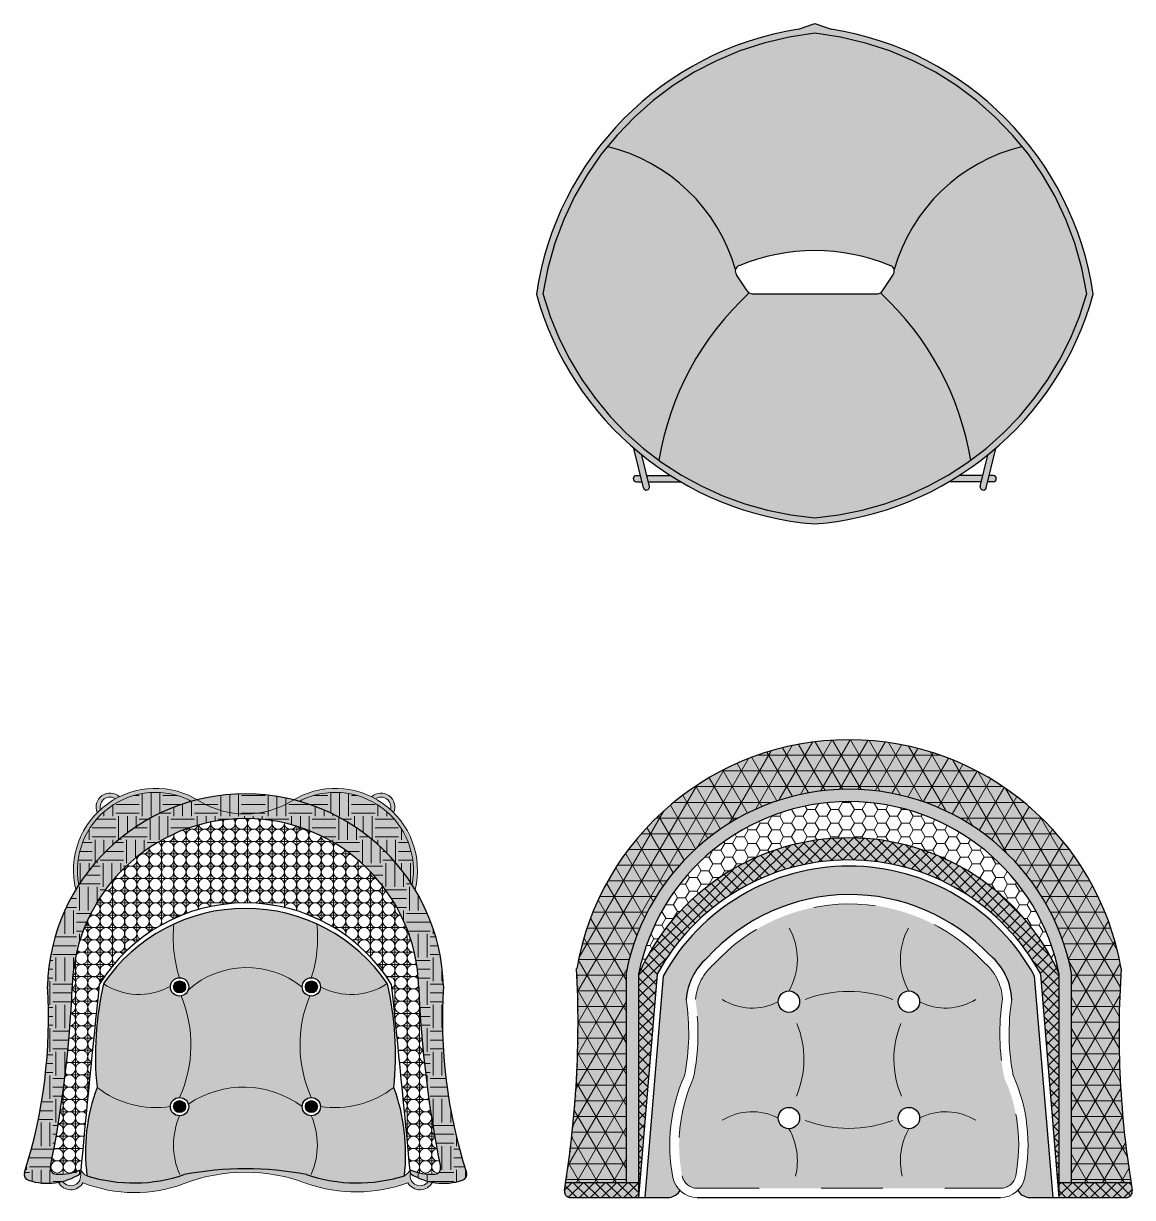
# Model space of a CAD drawing. Header units: metres. Extents: x 288.7 to 299.7, y 162.6 to 172.2.
# Drawn here: x 292.522 to 294.314, y 166.944 to 168.842 of the extents above; entities that cross this region are included whole.
import ezdxf

# ---------------------------------------------------------------- set-up
doc = ezdxf.new("R2010")
doc.units = ezdxf.units.M
for name, pattern in [('HIDDEN', [9.525, 6.35, -3.175]), ('HIDDEN2', [4.7625, 3.175, -1.5875]), ('HIDDENX2', [19.05, 12.7, -6.35])]:
    doc.linetypes.add(name, pattern=pattern)
doc.layers.add('estofado', color=7, linetype='Continuous', lineweight=25)
pattern_1 = [(0, (-85.406646, 1.91296), (0.0381, 0.0381), [0.0381, -0.0381]), (0, (-85.406646, 1.92725), (0.0381, 0.0381), [0.0381, -0.0381]), (0, (-85.406646, 1.941536), (0.0381, 0.0381), [0.0381, -0.0381]), (90, (-85.401884, 1.9463), (-0.0381, 0.0381), [0.0381, -0.0381]), (90, (-85.387596, 1.9463), (-0.0381, 0.0381), [0.0381, -0.0381]), (90, (-85.37331, 1.9463), (-0.0381, 0.0381), [0.0381, -0.0381])]
pattern_2 = [(135, (-89.383324, -5.721287), (-0.0089802561, -0.0089802561), []), (225, (-89.383324, -5.721287), (0.0089802561, -0.0089802561), [])]

# ---------------------------------------------------------------- blocks, each defined once
blk = doc.blocks.new('Polt Delta 2 aberta')
at = {"layer": 'estofado', "ltscale": 0.08}
h = blk.add_hatch(color=256, dxfattribs=at)
h.dxf.hatch_style = 1
h.set_gradient(color1=(241, 96, 70), color2=(248, 177, 165), one_color=1, tint=0.81, name='CURVED')
h.paths.add_polyline_path([(0.0264, 0.4276), (0, 0.4368), (-0.0264, 0.4276, 0.328316), (-0.45, -0.0006, 0.315355), (0, -0.3724, 0.315355), (0.45, -0.0006, 0.328316)])
h.paths.add_polyline_path([(0.4398, 0, -0.313757), (0, -0.3623, -0.313757), (-0.4398, 0, -0.341123), (0, 0.421, -0.341123)], flags=16)
h.paths.add_polyline_path([(-0.1223, 0.0453, 0.471601), (-0.1268, 0.0305), (-0.1095, 0.0045, 0.251208), (-0.1012, 0), (0.1012, 0, 0.251208), (0.1095, 0.0045), (0.1268, 0.0305, 0.450622), (0.123, 0.045, 0.017302), (0.1223, 0.0453, 0.199821)], flags=0)
h = blk.add_hatch(color=256, dxfattribs=at)
h.dxf.hatch_style = 1
h.set_gradient(color1=(238, 55, 23), color2=(243, 120, 98), one_color=1, tint=0.67, name='CURVED')
h.paths.add_polyline_path([(0, 0.421, 0.341123), (-0.4398, 0, 0.313757), (0, -0.3623, 0.313757), (0.4398, 0, 0.341123)])
h.paths.add_polyline_path([(-0.1223, 0.0453, 0.47196), (-0.1268, 0.0305, -0.000294), (-0.1268, 0.0305), (-0.1095, 0.0045, 0.251208), (-0.1012, 0), (0.1012, 0, 0.251208), (0.1095, 0.0045), (0.1268, 0.0305, 0.450622), (0.123, 0.045, 0.017302), (0.1223, 0.0453, 0.199821)], flags=16)
h = blk.add_hatch(color=256, dxfattribs=at)
h.dxf.hatch_style = 1
h.set_gradient(color1=(150, 152, 162), one_color=1, tint=1, name='HEMISPHERICAL')
h.paths.add_polyline_path([(-0.2795, -0.2609, -0.008221), (-0.2923, -0.2501), (-0.2771, -0.314, 0.916018), (-0.2673, -0.3117)])
h = blk.add_hatch(color=256, dxfattribs=at)
h.dxf.hatch_style = 1
h.set_gradient(color1=(150, 152, 162), one_color=1, tint=1, name='HEMISPHERICAL')
h.paths.add_polyline_path([(0.2923, -0.2501, -0.008221), (0.2795, -0.2609), (0.2673, -0.3117, 0.916018), (0.2771, -0.314)])
h = blk.add_hatch(color=256, dxfattribs=at)
h.dxf.hatch_style = 1
h.set_gradient(color1=(150, 152, 162), one_color=1, tint=1, name='HEMISPHERICAL')
h.paths.add_polyline_path([(-0.2334, -0.294), (-0.2716, -0.294), (-0.2692, -0.304), (-0.2171, -0.304, -0.00941)])
h.paths.add_polyline_path([(-0.2818, -0.294), (-0.2888, -0.294, 0.916018), (-0.2888, -0.304), (-0.2795, -0.304)])
h = blk.add_hatch(color=256, dxfattribs=at)
h.dxf.hatch_style = 1
h.set_gradient(color1=(150, 152, 162), one_color=1, tint=1, name='HEMISPHERICAL')
h.paths.add_polyline_path([(0.2716, -0.294), (0.2334, -0.294, -0.00941), (0.2171, -0.304), (0.2692, -0.304)])
h.paths.add_polyline_path([(0.2888, -0.294), (0.2818, -0.294), (0.2795, -0.304), (0.2888, -0.304, 0.916018)])
for p, q in [((-0.0264, 0.4276), (0, 0.4368)), ((0, 0.4368), (0.0264, 0.4276)), ((-0.1095, 0.0045), (-0.1268, 0.0305)), ((0.1095, 0.0045), (0.1268, 0.0305)), ((-0.1012, 0), (0.1012, 0)), ((-0.2771, -0.314), (-0.2923, -0.2501)), ((-0.2673, -0.3117), (-0.2795, -0.2609)), ((0.2673, -0.3117), (0.2795, -0.2609)), ((0.2771, -0.314), (0.2923, -0.2501)), ((-0.2888, -0.294), (-0.2818, -0.294)), ((-0.2716, -0.294), (-0.2334, -0.294)), ((0.2716, -0.294), (0.2334, -0.294)), ((0.2888, -0.294), (0.2818, -0.294)), ((-0.2888, -0.304), (-0.2795, -0.304)), ((-0.2692, -0.304), (-0.2171, -0.304)), ((0.2692, -0.304), (0.2171, -0.304)), ((0.2888, -0.304), (0.2795, -0.304))]:
    blk.add_line(p, q, dxfattribs=at)
for centre, radius, start, end in [((0.0528, -0.0743), 0.5081, 98.9614, 171.6648), ((-0.0528, -0.0743), 0.5081, 8.3352, 81.0386), ((0, -0.2486), 0.3183, 67.3998, 112.6002), ((-0.1185, 0.0361), 0.01, 112.6002, 213.5946), ((0.1185, 0.0361), 0.01, 326.4054, 67.3998), ((-0.1012, 0.01), 0.01, 213.5946, 270), ((0.1012, 0.01), 0.01, 270, 326.4054), ((0.0404, 0.1348), 0.5087, 195.4347, 265.4465), ((-0.0404, 0.1348), 0.5087, 274.5535, 344.5653), ((-0.2883, -0.299), 0.00502, 95.0195, 264.9805), ((0.2883, -0.299), 0.00502, 275.0195, 84.9805), ((-0.2723, -0.3124), 0.00502, 198.4126, 8.3735), ((0.2723, -0.3124), 0.00502, 171.6265, 341.5874)]:
    blk.add_arc(centre, radius, start, end, dxfattribs=at)
at = {"layer": 'estofado', "linetype": 'HIDDENX2', "ltscale": 0.08}
for centre, radius, start, end in [((0.0528, -0.0743), 0.4981, 96.0799, 171.4226), ((-0.0528, -0.0743), 0.4981, 8.5774, 83.9201), ((-0.403, -0.04), 0.286, 16.0366, 76.3396), ((0.403, -0.04), 0.286, 103.6604, 163.9634), ((0.2129, -0.3457), 0.4712, 132.5834, 170.6602), ((-0.2129, -0.3457), 0.4712, 9.3398, 47.4166), ((0.0404, 0.1348), 0.4987, 195.6766, 265.355), ((-0.0404, 0.1348), 0.4987, 274.645, 344.3234)]:
    blk.add_arc(centre, radius, start, end, dxfattribs=at)
blk = doc.blocks.new('Polt estrela Sergio Berti')
at = {"layer": 'estofado', "lineweight": 5, "ltscale": 0.09}
h = blk.add_hatch(color=34, dxfattribs=at)
h.dxf.hatch_style = 1
h.set_gradient(color1=(173, 108, 82), color2=(0, 0, 0), one_color=1, name='SPHERICAL')
h.paths.add_polyline_path([(-0.2626, 0.0171, 0.592904), (-0.3022, 0.0164, -0.017398), (-0.2954, 0.0149, -0.832064), (-0.2666, 0.0023, 0.000058), (-0.266, -0.0041, -0.170239), (-0.2569, 0.0058, -0.159404), (-0.0989, 0.0039, 0.094766), (0.0989, 0.0039, -0.160205), (0.2562, 0.0058, -0.201115), (0.266, -0.0041, 0.000058), (0.2666, 0.0023, -0.832064), (0.2954, 0.0149, -0.017398), (0.3022, 0.0164, 0.592904), (0.2626, 0.0171, 0.185385), (0.0989, 0.0185, -0.186711), (-0.0989, 0.0185, 0.173717)])
h = blk.add_hatch(color=34, dxfattribs=at)
h.dxf.hatch_style = 1
h.set_gradient(color1=(173, 108, 82), color2=(0, 0, 0), one_color=1, name='CURVED')
h.paths.add_polyline_path([(0.32, -0.3004, -0.093151), (0.3571, 0.0006, 0.412656), (0.3506, 0.0132, 0.224726), (0.2666, 0.0023, -0.000058), (0.266, -0.0041, -0.121491), (0.3061, 0.0033, -0.455728), (0.3153, -0.0087, 0.039771), (0.28, -0.2993, -0.972537), (-0.28, -0.2993, 0.039771), (-0.3153, -0.0087, -0.455732), (-0.3061, 0.0033, -0.121491), (-0.266, -0.0041, -0.000058), (-0.2666, 0.0023, 0.224726), (-0.3506, 0.0132, 0.412656), (-0.3571, 0.0006, -0.093151), (-0.32, -0.3004, 0.972537)])
h = blk.add_hatch(dxfattribs=at)
h.set_pattern_fill('EARTH,_O', color=34, scale=0.006)
h.set_pattern_definition([(0, (-86.753026, 1.91296), (0.0381, 0.0381), [0.0381, -0.0381]), (0, (-86.753026, 1.92725), (0.0381, 0.0381), [0.0381, -0.0381]), (0, (-86.753026, 1.941536), (0.0381, 0.0381), [0.0381, -0.0381]), (90, (-86.748264, 1.9463), (-0.0381, 0.0381), [0.0381, -0.0381]), (90, (-86.733976, 1.9463), (-0.0381, 0.0381), [0.0381, -0.0381]), (90, (-86.71969, 1.9463), (-0.0381, 0.0381), [0.0381, -0.0381])])
h.paths.add_polyline_path([(0.32, -0.3004, -0.093151), (0.3571, 0.0006, 0.412656), (0.3506, 0.0132, 0.224726), (0.2666, 0.0023, -0.000058), (0.266, -0.0041, -0.121491), (0.3061, 0.0033, -0.455728), (0.3153, -0.0087, 0.039771), (0.28, -0.2993, -0.972537), (-0.28, -0.2993, 0.039771), (-0.3153, -0.0087, -0.455732), (-0.3061, 0.0033, -0.121491), (-0.266, -0.0041, -0.000058), (-0.2666, 0.0023, 0.224726), (-0.3506, 0.0132, 0.412656), (-0.3571, 0.0006, -0.093151), (-0.32, -0.3004, 0.972537)])
h = blk.add_hatch(color=34, dxfattribs=at)
h.dxf.hatch_style = 1
h.set_gradient(color1=(209, 199, 199), color2=(172, 154, 154), one_color=1, tint=0.64, name='INVCURVED')
h.paths.add_polyline_path([(0.2562, 0.0058, 0.160205), (0.0989, 0.0039, -0.094766), (-0.0989, 0.0039, 0.159404), (-0.2569, 0.0058, 0.11653), (-0.2399, -0.137, -0.202873), (-0.1212, -0.1059, -1), (-0.0917, -0.1059, 0.319318), (0.0923, -0.1101, -0.071998), (0.0917, -0.1059, -1), (0.1212, -0.1059, -0.202873), (0.2399, -0.137, 0.121646)])
h.paths.add_polyline_path([(-0.1065, -0.1207, -0.414214), (-0.1212, -0.1059, 0.202873), (-0.2399, -0.137, 0.081769), (-0.2293, -0.3047, -0.27499), (-0.1212, -0.2995, -0.464027), (-0.104, -0.285, 0.206303)])
h.paths.add_polyline_path([(0.1065, -0.1207, -0.332305), (0.0923, -0.1101, -0.319318), (-0.0917, -0.1059, -0.414214), (-0.1065, -0.1207, -0.206303), (-0.104, -0.285, -0.360279), (-0.0917, -0.2992, 0.365755), (0.0924, -0.2949, -0.278586), (0.104, -0.285, -0.206303)])
h.paths.add_polyline_path([(0.2399, -0.137, 0.202873), (0.1212, -0.1059, -0.414214), (0.1065, -0.1207, 0.206303), (0.104, -0.285, -0.464027), (0.1212, -0.2995, -0.412285), (0.1066, -0.3143, -0.10466), (0.1156, -0.4011, 0.137127), (0.2293, -0.3047, 0.081769)])
h.paths.add_polyline_path([(-0.1066, -0.3143, -0.412285), (-0.1212, -0.2995, 0.27499), (-0.2293, -0.3047, 0.137127), (-0.1156, -0.4011, -0.10466)])
h.paths.add_polyline_path([(0.1066, -0.3143, -0.416145), (0.0917, -0.2995, -0.07941), (0.0924, -0.2949, -0.365755), (-0.0917, -0.2992, -0.422186), (-0.1066, -0.3143, 0.10466), (-0.1156, -0.4011, 0.218668), (0.1156, -0.4011, 0.10466)])
h = blk.add_hatch(color=34, dxfattribs=at)
h.dxf.hatch_style = 1
h.set_gradient(color1=(188, 134, 113), one_color=1, tint=1, name='SPHERICAL')
h.paths.add_polyline_path([(-0.1162, -0.1059, 1), (-0.0967, -0.1059, 1)])
h = blk.add_hatch(color=34, dxfattribs=at)
h.dxf.hatch_style = 1
h.set_gradient(color1=(188, 134, 113), one_color=1, tint=1, name='SPHERICAL')
h.paths.add_polyline_path([(0.1162, -0.1059, 1), (0.0967, -0.1059, 1)])
h = blk.add_hatch(color=34, dxfattribs=at)
h.dxf.hatch_style = 1
h.set_gradient(color1=(188, 134, 113), one_color=1, tint=1, name='SPHERICAL')
h.paths.add_polyline_path([(-0.0967, -0.2995, 1), (-0.1162, -0.2995, 1)])
h = blk.add_hatch(color=34, dxfattribs=at)
h.dxf.hatch_style = 1
h.set_gradient(color1=(188, 134, 113), one_color=1, tint=1, name='SPHERICAL')
h.paths.add_polyline_path([(0.1162, -0.2995, 1), (0.0967, -0.2995, 1)])
h = blk.add_hatch(color=34, dxfattribs=at)
h.dxf.hatch_style = 1
h.set_gradient(color1=(173, 108, 82), color2=(0, 0, 0), one_color=1, name='SPHERICAL')
h.paths.add_polyline_path([(-0.2693, -0.4645, -0.00736), (-0.2743, -0.4565, 0.663444), (-0.0779, -0.602, -0.00736), (-0.087, -0.5996, -0.626357)])
h = blk.add_hatch(color=34, dxfattribs=at)
h.dxf.hatch_style = 1
h.set_gradient(color1=(120, 66, 48), color2=(0, 0, 0), one_color=1, name='INVCURVED')
h.paths.add_polyline_path([(-0.2693, -0.4645, 0.626357), (-0.087, -0.5996, -0.183135)])
h = blk.add_hatch(dxfattribs=at)
h.set_pattern_fill('EARTH,_O', color=34, scale=0.006)
h.set_pattern_definition(pattern_1)
h.paths.add_polyline_path([(-0.2693, -0.4645, 0.626357), (-0.087, -0.5996, -0.183135)])
h = blk.add_hatch(color=34, dxfattribs=at)
h.dxf.hatch_style = 1
h.set_gradient(color1=(173, 108, 82), color2=(0, 0, 0), one_color=1, name='SPHERICAL')
h.paths.add_polyline_path([(0.2743, -0.4565, -0.00736), (0.2693, -0.4645, -0.626357), (0.087, -0.5996, -0.00736), (0.0779, -0.602, 0.663444)])
h = blk.add_hatch(color=34, dxfattribs=at)
h.dxf.hatch_style = 1
h.set_gradient(color1=(120, 66, 48), color2=(0, 0, 0), one_color=1, name='INVCURVED')
h.paths.add_polyline_path([(0.2693, -0.4645, -0.183135), (0.087, -0.5996, 0.626357)])
h = blk.add_hatch(dxfattribs=at)
h.set_pattern_fill('EARTH,_O', color=34, scale=0.006)
h.set_pattern_definition(pattern_1)
h.paths.add_polyline_path([(0.2693, -0.4645, -0.183135), (0.087, -0.5996, 0.626357)])
h = blk.add_hatch(color=34, dxfattribs=at)
h.dxf.hatch_style = 1
h.set_gradient(color1=(173, 108, 82), color2=(0, 0, 0), one_color=1, name='SPHERICAL')
h.paths.add_polyline_path([(-0.2343, -0.5863, -0.013529), (-0.2395, -0.5813, 0.809433), (-0.2036, -0.607, -0.013529), (-0.21, -0.6037, -0.689053)])
h = blk.add_hatch(color=34, dxfattribs=at)
h.dxf.hatch_style = 1
h.set_gradient(color1=(173, 108, 82), color2=(0, 0, 0), one_color=1, name='SPHERICAL')
h.paths.add_polyline_path([(0.2395, -0.5813, -0.013529), (0.2343, -0.5863, -0.689053), (0.21, -0.6037, -0.013529), (0.2036, -0.607, 0.809433)])
at = {"layer": 'estofado', "color": 34, "lineweight": 5, "ltscale": 0.09}
for p, q in [((-0.3011, 0.0034), (-0.3011, -0.087)), ((-0.2813, 0.0011), (-0.2813, -0.273)), ((0.2944, 0.0032), (0.2944, -0.1329)), ((-0.3133, -0.0183), (-0.2646, -0.0183)), ((0.2646, -0.0183), (0.3133, -0.0183)), ((0.2746, -0.0008), (0.2746, -0.3469)), ((0.3143, -0.002), (0.3143, -0.0135)), ((-0.3095, -0.0382), (-0.2627, -0.0382)), ((-0.2614, -0.0519), (-0.2614, -0.3921)), ((0.2627, -0.0382), (0.3095, -0.0382)), ((-0.306, -0.058), (-0.2609, -0.058)), ((0.2609, -0.058), (0.306, -0.058)), ((-0.3026, -0.0779), (-0.2589, -0.0779)), ((0.2589, -0.0779), (0.3026, -0.0779)), ((-0.2995, -0.0977), (-0.257, -0.0977)), ((0.257, -0.0977), (0.2995, -0.0977)), ((-0.2966, -0.1176), (-0.2551, -0.1176)), ((0.2547, -0.1211), (0.2547, -0.408)), ((0.2551, -0.1176), (0.2966, -0.1176)), ((-0.2939, -0.1374), (-0.2531, -0.1374)), ((0.2531, -0.1374), (0.2939, -0.1374)), ((-0.2914, -0.1573), (-0.2512, -0.1573)), ((0.2512, -0.1573), (0.2914, -0.1573)), ((-0.2891, -0.1771), (-0.2492, -0.1771)), ((0.2492, -0.1771), (0.2891, -0.1771)), ((-0.2871, -0.197), (-0.2472, -0.197)), ((0.2472, -0.197), (0.2871, -0.197)), ((-0.2853, -0.2168), (-0.2452, -0.2168)), ((0.2452, -0.2168), (0.2853, -0.2168)), ((-0.2837, -0.2367), (-0.2432, -0.2367)), ((0.2432, -0.2367), (0.2837, -0.2367)), ((-0.2823, -0.2565), (-0.2411, -0.2565)), ((-0.2416, -0.2521), (-0.2416, -0.4333)), ((0.2411, -0.2565), (0.2823, -0.2565)), ((-0.2811, -0.2764), (-0.2391, -0.2764)), ((0.2391, -0.2764), (0.2811, -0.2764)), ((-0.2801, -0.2962), (-0.237, -0.2962)), ((0.237, -0.2962), (0.2801, -0.2962)), ((-0.279, -0.3161), (-0.2279, -0.3161)), ((0.2279, -0.3161), (0.279, -0.3161)), ((0.2349, -0.3056), (0.2349, -0.4441)), ((-0.2766, -0.3359), (-0.2128, -0.3359)), ((-0.2217, -0.3246), (-0.2217, -0.4627)), ((0.2128, -0.3359), (0.2766, -0.3359)), ((0.215, -0.3332), (0.215, -0.471)), ((-0.2727, -0.3558), (-0.1944, -0.3558)), ((-0.2019, -0.3481), (-0.2019, -0.4857)), ((0.1944, -0.3558), (0.2727, -0.3558)), ((0.1952, -0.355), (0.1952, -0.4924)), ((-0.2672, -0.3756), (-0.1718, -0.3756)), ((-0.182, -0.3672), (-0.182, -0.5044)), ((0.1718, -0.3756), (0.2672, -0.3756)), ((0.1753, -0.3728), (0.1753, -0.51)), ((-0.2601, -0.3955), (-0.1431, -0.3955)), ((-0.1622, -0.3829), (-0.1622, -0.5199)), ((-0.1423, -0.3959), (-0.1423, -0.5328)), ((-0.1423, -0.3959), (-0.1423, -0.5328)), ((0.1431, -0.3955), (0.2601, -0.3955)), ((0.1555, -0.3876), (0.1555, -0.5245)), ((-0.2513, -0.4153), (-0.1031, -0.4153)), ((-0.1225, -0.4067), (-0.1225, -0.5434)), ((-0.1225, -0.4067), (-0.1225, -0.5434)), ((-0.1026, -0.4155), (-0.1026, -0.5522)), ((0.1031, -0.4153), (0.2513, -0.4153)), ((0.1158, -0.4099), (0.1158, -0.5466)), ((0.1158, -0.4099), (0.1158, -0.5466)), ((0.1356, -0.3998), (0.1356, -0.5366)), ((0.1356, -0.3998), (0.1356, -0.5366)), ((-0.2405, -0.4352), (-0.0232, -0.4352)), ((-0.0828, -0.4225), (-0.0828, -0.5591)), ((-0.0629, -0.4279), (-0.0629, -0.5645)), ((-0.0431, -0.4318), (-0.0431, -0.5683)), ((-0.0232, -0.4342), (-0.0232, -0.5707)), ((-0.0033, -0.4352), (-0.0033, -0.5716)), ((0.0165, -0.4347), (0.0165, -0.5711)), ((0.0165, -0.4352), (0.2405, -0.4352)), ((0.0364, -0.4328), (0.0364, -0.5693)), ((0.0562, -0.4294), (0.0562, -0.5659)), ((0.0761, -0.4245), (0.0761, -0.5611)), ((0.0959, -0.4181), (0.0959, -0.5547)), ((-0.2275, -0.455), (0.2275, -0.455)), ((-0.2118, -0.4749), (0.2118, -0.4749)), ((-0.1928, -0.4947), (0.1928, -0.4947)), ((-0.1695, -0.5146), (0.1695, -0.5146)), ((-0.1395, -0.5344), (0.1395, -0.5344)), ((-0.0971, -0.5543), (0.0971, -0.5543))]:
    blk.add_line(p, q, dxfattribs=at)
at = {"layer": 'estofado', "color": 3, "lineweight": 5, "ltscale": 0.09}
for p, q in [((0.2547, -0.3959), (0.2547, -0.408)), ((-0.2416, -0.4067), (-0.2416, -0.4333)), ((0.2349, -0.4067), (0.2349, -0.4441))]:
    blk.add_line(p, q, dxfattribs=at)
at = {"layer": 'estofado', "color": 34, "lineweight": 5, "ltscale": 0.09}
for centre in [(-0.2912, -0.0084), (0.2845, -0.0084), (0.3044, -0.0084), (-0.2912, -0.0283), (0.2845, -0.0282), (-0.2912, -0.0481), (-0.2714, -0.0481), (0.2845, -0.0481), (-0.2912, -0.0679), (-0.2714, -0.0679), (0.2845, -0.0679), (-0.2912, -0.0878), (-0.2714, -0.0878), (0.2845, -0.0878), (-0.2714, -0.1076), (0.2845, -0.1076), (-0.2714, -0.1275), (0.2647, -0.1275), (0.2845, -0.1275), (-0.2714, -0.1474), (0.2647, -0.1473), (-0.2714, -0.1672), (0.2647, -0.1672), (-0.2714, -0.187), (0.2647, -0.187), (-0.2714, -0.2069), (0.2647, -0.2069), (-0.2714, -0.2267), (0.2647, -0.2267), (-0.2714, -0.2466), (-0.2515, -0.2466), (0.2647, -0.2466), (-0.2714, -0.2665), (-0.2515, -0.2665), (0.2647, -0.2664), (-0.2515, -0.2863), (0.2647, -0.2863), (-0.2515, -0.3061), (0.2647, -0.3061), (-0.2515, -0.326), (0.2448, -0.326), (0.2647, -0.326), (-0.2515, -0.3458), (-0.2317, -0.3458), (0.225, -0.3458), (0.2448, -0.3458), (0.2647, -0.3458), (-0.2515, -0.3657), (-0.2317, -0.3657), (-0.2118, -0.3657), (0.2051, -0.3657), (0.225, -0.3657), (0.2448, -0.3657), (-0.2515, -0.3856), (-0.2317, -0.3856), (-0.2118, -0.3856), (-0.1919, -0.3856), (0.1853, -0.3856), (0.2051, -0.3855), (0.225, -0.3855), (0.2448, -0.3855), (-0.2317, -0.4054), (-0.2118, -0.4054), (-0.1919, -0.4054), (-0.1721, -0.4054), (-0.1522, -0.4054), (0.1456, -0.4054), (0.1654, -0.4054), (0.1853, -0.4054), (0.2051, -0.4054), (0.225, -0.4054), (0.2448, -0.4054), (-0.2317, -0.4252), (-0.2118, -0.4252), (-0.1919, -0.4252), (-0.1721, -0.4252), (-0.1522, -0.4253), (-0.1324, -0.4253), (-0.1125, -0.4253), (0.1058, -0.4252), (0.1257, -0.4252), (0.1456, -0.4252), (0.1654, -0.4252), (0.1853, -0.4252), (0.2051, -0.4252), (0.225, -0.4252), (-0.2118, -0.4451), (-0.1919, -0.4451), (-0.1721, -0.4451), (-0.1522, -0.4451), (-0.1324, -0.4451), (-0.1125, -0.4451), (-0.0927, -0.4451), (-0.0728, -0.4451), (-0.053, -0.4451), (-0.0331, -0.4451), (-0.0133, -0.4451), (0.0066, -0.4451), (0.0264, -0.4451), (0.0463, -0.4451), (0.0661, -0.4451), (0.086, -0.4451), (0.1058, -0.4451), (0.1257, -0.4451), (0.1456, -0.4451), (0.1654, -0.4451), (0.1853, -0.4451), (0.2051, -0.4451), (-0.1919, -0.4649), (-0.1721, -0.4649), (-0.1522, -0.4649), (-0.1324, -0.4649), (-0.1125, -0.4649), (-0.0927, -0.4649), (-0.0728, -0.4649), (-0.053, -0.4649), (-0.0331, -0.4649), (-0.0133, -0.4649), (0.0066, -0.4649), (0.0264, -0.4649), (0.0463, -0.4649), (0.0661, -0.4649), (0.086, -0.4649), (0.1058, -0.4649), (0.1257, -0.4649), (0.1456, -0.4649), (0.1654, -0.4649), (0.1853, -0.4649), (0.2051, -0.4649), (-0.1721, -0.4848), (-0.1522, -0.4848), (-0.1324, -0.4848), (-0.1125, -0.4848), (-0.0927, -0.4848), (-0.0728, -0.4848), (-0.053, -0.4848), (-0.0331, -0.4848), (-0.0133, -0.4848), (0.0066, -0.4848), (0.0264, -0.4848), (0.0463, -0.4848), (0.0661, -0.4848), (0.086, -0.4848), (0.1058, -0.4848), (0.1257, -0.4848), (0.1456, -0.4848), (0.1654, -0.4848), (0.1853, -0.4848), (-0.1522, -0.5046), (-0.1324, -0.5046), (-0.1125, -0.5046), (-0.0927, -0.5046), (-0.0728, -0.5046), (-0.053, -0.5046), (-0.0331, -0.5046), (-0.0133, -0.5046), (0.0066, -0.5046), (0.0264, -0.5046), (0.0463, -0.5046), (0.0661, -0.5046), (0.086, -0.5046), (0.1058, -0.5046), (0.1257, -0.5046), (0.1456, -0.5046), (0.1654, -0.5046), (-0.1324, -0.5245), (-0.1125, -0.5245), (-0.0927, -0.5245), (-0.0728, -0.5245), (-0.053, -0.5245), (-0.0331, -0.5245), (-0.0133, -0.5245), (0.0066, -0.5245), (0.0264, -0.5245), (0.0463, -0.5245), (0.0661, -0.5245), (0.086, -0.5245), (0.1058, -0.5245), (0.1257, -0.5245), (-0.0927, -0.5443), (-0.0728, -0.5443), (-0.053, -0.5443), (-0.0331, -0.5443), (-0.0133, -0.5443), (0.0066, -0.5443), (0.0264, -0.5443), (0.0463, -0.5443), (0.0661, -0.5443), (0.086, -0.5443)]:
    blk.add_circle(centre, 0.00993, dxfattribs=at)
at = {"layer": 'estofado', "color": 34, "ltscale": 0.09}
for centre, radius in [((-0.1065, -0.1059), 0.0148), ((0.1065, -0.1059), 0.0148), ((-0.1065, -0.1059), 0.00971), ((0.1065, -0.1059), 0.00971), ((-0.1065, -0.2995), 0.0148), ((-0.1065, -0.2995), 0.00971), ((0.1065, -0.2995), 0.0148), ((0.1065, -0.2995), 0.00971)]:
    blk.add_circle(centre, radius, dxfattribs=at)
at = {"layer": 'estofado', "color": 34, "lineweight": 9, "ltscale": 0.09}
for centre, radius, start, end in [((-0.2822, 0.0059), 0.0226, 29.7871, 152.4427), ((-0.2822, 0.0059), 0.016, 346.9322, 145.9827), ((-0.1789, -0.2107), 0.2427, 70.7536, 110.1733), ((0.179, -0.1954), 0.2284, 68.5315, 110.5416), ((0.2822, 0.0059), 0.0226, 27.5573, 150.2129), ((0.2822, 0.0059), 0.016, 34.0173, 193.0678), ((-0.2473, -0.0121), 0.0203, 118.1451, 156.8407), ((0, 0.274), 0.274, 248.8481, 291.1519), ((0.2493, -0.0108), 0.018, 21.9471, 67.4913), ((-0.1454, -0.4878), 0.1326, 166.3546, 302.421), ((-0.1454, -0.4878), 0.1261, 169.3562, 297.6012), ((0.1454, -0.4878), 0.1326, 237.579, 13.6454), ((0.1454, -0.4878), 0.1261, 242.3988, 10.6438), ((-0.2188, -0.5903), 0.0226, 156.4121, 312.3635), ((-0.2188, -0.5903), 0.016, 165.25, 303.5256), ((0.2188, -0.5903), 0.0226, 227.6365, 23.5879), ((0.2188, -0.5903), 0.016, 236.4744, 14.75)]:
    blk.add_arc(centre, radius, start, end, dxfattribs=at)
at = {"layer": 'estofado', "color": 34, "ltscale": 0.09}
for centre, radius, start, end in [((-0.3476, 0.0036), 0.01, 107.9715, 197.6666), ((-1.1394, -0.2486), 0.8211, 356.3794, 17.6666), ((-0.3201, -0.0811), 0.0991, 57.3099, 107.9715), ((-0.3055, -0.0067), 0.01, 93.4707, 191.4711), ((-0.3009, -0.0817), 0.0852, 65.7628, 93.4707), ((27.2146, 2.5722), 27.6011, 185.3425, 185.98014), ((-27.2146, 2.5722), 27.6011, 354.01986, 354.6575), ((0.3009, -0.0817), 0.0852, 86.5293, 114.2372), ((0.3201, -0.0811), 0.0991, 72.0285, 122.6901), ((0.3055, -0.0067), 0.01, 348.5289, 86.5293), ((1.1394, -0.2486), 0.8211, 162.3334, 183.6206), ((0.3476, 0.0036), 0.01, 342.3334, 72.0285), ((-2.1219, -0.3753), 1.8435, 2.381, 11.4711), ((2.1213, -0.3752), 1.8429, 168.5282, 177.6382), ((0, -0.2915), 0.3201, 181.5953, 358.4047), ((0, -0.2915), 0.2801, 181.4836, 358.4042), ((0, -0.1575), 0.2777, 211.6918, 328.3082)]:
    blk.add_arc(centre, radius, start, end, dxfattribs=at)
at = {"layer": 'estofado', "color": 34, "lineweight": 5, "ltscale": 0.09}
for centre, start, end in [((-0.3111, -0.0084), 256.4163, 90.2778), ((-0.3111, -0.0283), 278.7377, 102.9625), ((-0.2714, -0.0084), 122.9331, 310.982), ((-0.2714, -0.0283), 45.0664, 325.743), ((0.2647, -0.0282), 258.9269, 90.2612), ((0.2647, -0.0084), 269.7287, 42.7421), ((0.3044, -0.0282), 34.9294, 303.4472), ((-0.3111, -0.0481), 299.4617, 81.0254), ((0.2647, -0.0481), 247.8223, 101.2837), ((0.3044, -0.0481), 60.2742, 279.3124), ((-0.3111, -0.0679), 322.1117, 57.1566), ((0.2647, -0.0679), 235.9304, 113.0935), ((0.3044, -0.0679), 80.9476, 259.8537), ((0.2647, -0.0878), 222.3905, 126.5515), ((0.3044, -0.0878), 100.4346, 241.5846), ((-0.2912, -0.1076), 235.7531, 140.8858), ((-0.2515, -0.1076), 122.7088, 248.4365), ((0.2647, -0.1076), 204.7145, 144.1455), ((0.3044, -0.1076), 121.0677, 222.1746), ((-0.2912, -0.1275), 254.2329, 121.1875), ((-0.2515, -0.1275), 110.7522, 260.4751), ((-0.2912, -0.1474), 267.5058, 105.1909), ((-0.2515, -0.1474), 99.3587, 271.9507), ((0.2448, -0.1473), 311.7023, 36.9856), ((0.2845, -0.1473), 29.0109, 316.8419), ((-0.2912, -0.1672), 281.9685, 92.4942), ((-0.2515, -0.1672), 88.0535, 283.3379), ((0.2448, -0.1672), 296.8325, 51.7734), ((0.2845, -0.1672), 48.5557, 298.5181), ((-0.2912, -0.187), 293.9954, 77.7494), ((-0.2515, -0.187), 76.3361, 295.1373), ((0.2448, -0.187), 284.0446, 64.4792), ((0.2845, -0.187), 63.0897, 285.2079), ((-0.2912, -0.2069), 305.6166, 64.8973), ((-0.2515, -0.2069), 63.5851, 307.9702), ((0.2448, -0.2069), 272.1503, 76.2916), ((0.2845, -0.2069), 75.1751, 274.348), ((-0.2515, -0.2267), 48.5471, 323.0902), ((0.2448, -0.2267), 260.5021, 87.8578), ((0.2845, -0.2267), 85.6804, 265.0717), ((0.2448, -0.2466), 248.6026, 99.6752), ((0.2845, -0.2466), 94.9688, 257.0156), ((0.2448, -0.2664), 235.8965, 112.2994), ((0.2845, -0.2664), 103.1744, 250.0418), ((-0.2714, -0.2863), 204.3748, 161.135), ((0.2448, -0.2863), 221.2994, 126.8145), ((0.2845, -0.2863), 110.3602, 244.0906), ((-0.2714, -0.3061), 216.1711, 150.006), ((-0.2317, -0.3061), 121.5836, 289.5605), ((0.2448, -0.3061), 176.5141, 146.4687), ((0.2845, -0.3061), 116.4726, 237.4247), ((-0.2714, -0.326), 236.4934, 137.9956), ((-0.2317, -0.326), 63.2933, 8.7655), ((0.225, -0.326), 212.2359, 74.107), ((0.225, -0.3061), 289.9164, 3.1775), ((0.2845, -0.326), 124.5945, 221.5876), ((-0.2714, -0.3458), 262.3821, 120.2609), ((-0.2118, -0.326), 172.7459, 264.2587), ((-0.2118, -0.3458), 95.3781, 347.9055), ((0.2051, -0.3458), 221.7733, 53.1079), ((-0.2714, -0.3657), 293.1941, 97.3847), ((-0.1919, -0.3657), 102.7288, 351.921), ((0.1853, -0.3657), 214.7254, 48.6021), ((0.2647, -0.3657), 43.28, 285.398), ((-0.1721, -0.3856), 88.3244, 17.5956), ((0.1654, -0.3856), 190.9122, 60.9954), ((0.2647, -0.3855), 75.8055, 245.0751), ((-0.2515, -0.4054), 271.3256, 137.3985), ((-0.1522, -0.3856), 165.7351, 306.8114), ((-0.1324, -0.4054), 131.0607, 352.731), ((0.1456, -0.3856), 257.6722, 347.4242), ((0.2647, -0.4054), 121.0853, 192.3501), ((-0.2515, -0.4252), 327.3452, 88.6591), ((-0.1125, -0.4054), 187.7571, 303.4107), ((-0.0927, -0.4253), 125.1753, 16.6377), ((0.1058, -0.4054), 257.4764, 328.7689), ((0.1257, -0.4054), 204.3087, 29.4698), ((0.2448, -0.4252), 55.6599, 247.0454), ((-0.2317, -0.4451), 291.8724, 135.2188), ((-0.0728, -0.4253), 164.7932, 344.7734), ((0.0661, -0.4252), 203.7707, 3.982), ((0.086, -0.4252), 175.9374, 39.6754), ((0.225, -0.4451), 5.1043, 286.2557), ((-0.2118, -0.4649), 270, 168.5019), ((0.225, -0.4649), 76.6051, 208.1366), ((0.2448, -0.4451), 121.729, 174.0704), ((-0.2118, -0.4848), 354.8857, 90), ((-0.1919, -0.4848), 264.7542, 185.6423), ((0.2051, -0.4848), 57.5877, 215.814), ((-0.1721, -0.5046), 283.3468, 178.8148), ((0.1853, -0.5046), 55.1978, 206.7971), ((-0.1522, -0.5245), 317.3522, 156.3235), ((0.1456, -0.5245), 359.8347, 244.1532), ((0.1654, -0.5245), 70.5793, 180.165), ((-0.1324, -0.5443), 5.3358, 119.3902), ((-0.1125, -0.5443), 317.117, 174.8963), ((0.1058, -0.5443), 346.1762, 239.255), ((0.1257, -0.5443), 40.4431, 192.4253), ((-0.0927, -0.5642), 34.459, 107.997), ((-0.0728, -0.5642), 358.4026, 151.6905), ((-0.053, -0.5642), 336.4038, 181.6078), ((-0.0331, -0.5642), 320.7926, 205.3556), ((-0.0133, -0.5642), 312.1973, 222.2301), ((0.0066, -0.5642), 314.2888, 228.4762), ((0.0264, -0.5642), 328.0372, 223.0364), ((0.0463, -0.5642), 349.7527, 209.5145), ((0.0661, -0.5642), 17.3866, 189.8804), ((0.086, -0.5642), 54.108, 160.8971)]:
    blk.add_arc(centre, 0.00993, start, end, dxfattribs=at)
at = {"layer": 'estofado', "color": 31, "ltscale": 0.09}
for centre, radius, start, end in [((0.0539, -0.0297), 0.3128, 173.4848, 200.0717), ((-0.1808, -0.2367), 0.2542, 71.185, 107.413), ((0, 0.5208), 0.5263, 259.1729, 280.8271), ((0.1804, -0.2343), 0.2518, 72.5008, 108.9078), ((-0.0412, -0.0327), 0.2998, 339.6394, 7.3823), ((0.2746, -0.1887), 0.5171, 174.2605, 192.9588), ((-0.2746, -0.1887), 0.5171, 347.0412, 5.7395), ((0, -0.1495), 0.2769, 214.0985, 325.9015)]:
    blk.add_arc(centre, radius, start, end, dxfattribs=at)
at = {"layer": 'estofado', "color": 31, "linetype": 'HIDDEN2', "lineweight": 5, "ltscale": 0.09}
for centre, radius, start, end in [((0.0033, -0.0438), 0.1195, 156.5097, 203.3747), ((-0.0033, -0.0438), 0.1195, 336.6253, 23.4903), ((-0.1438, -0.2617), 0.1574, 81.7406, 127.6131), ((0.0032, 0.0213), 0.1588, 233.2788, 304.1157), ((0.1438, -0.2617), 0.1574, 52.3869, 98.2594), ((-0.2958, -0.2057), 0.2076, 337.5422, 24.1692), ((0.2958, -0.2057), 0.2076, 155.8308, 202.4578), ((-0.1709, -0.393), 0.1058, 61.9952, 123.498), ((-0.0022, -0.188), 0.1427, 231.1578, 311.4477), ((0.1721, -0.3896), 0.1024, 56.0022, 118.3941), ((0.0941, -0.379), 0.2108, 162.0266, 186.0118), ((-0.0941, -0.379), 0.2108, 353.9882, 17.9734)]:
    blk.add_arc(centre, radius, start, end, dxfattribs=at)
at = {"layer": 'estofado', "color": 34, "linetype": 'HIDDEN', "lineweight": 9, "ltscale": 0.09}
blk.add_arc((0, -0.7238), 0.1446, 59.0786, 120.9214, dxfattribs=at)
blk = doc.blocks.new('Cad Palha Rosa 2')
at = {"layer": 'estofado', "lineweight": 5, "ltscale": 0.4}
h = blk.add_hatch(color=36, dxfattribs=at)
h.dxf.hatch_style = 1
h.set_gradient(color1=(155, 120, 89), color2=(100, 78, 58), one_color=1, tint=0.31, name='CYLINDER')
h.paths.add_polyline_path([(-0.44, 0.37, -0.05303), (-0.4597, 0.0116, 0.462167), (-0.4499, 0), (-0.34, 0), (-0.31, 0.3608, -0.596462), (0.31, 0.3608), (0.34, 0), (0.448, 0, 0.462178), (0.4579, 0.0116, -0.058155), (0.44, 0.37, 0.840909)])
h.paths.add_polyline_path([(0.34, 0.3608, 0.648601), (-0.34, 0.3608, -0.821157)], flags=16)
at = {"layer": 'estofado', "lineweight": 5, "ltscale": 0.2}
h = blk.add_hatch(dxfattribs=at)
h.set_pattern_fill('NET3,_O', color=36, scale=0.008)
h.set_pattern_definition([(0, (-100.754418, -5.721287), (0, 0.0254), []), (60, (-100.754418, -5.721287), (-0.021997045, 0.0127), []), (120, (-100.754418, -5.721287), (-0.021997045, -0.0127), [])])
h.paths.add_polyline_path([(0.36, 0.3627, 0.825715), (-0.36, 0.3627), (-0.36, 0.0245), (-0.4577, 0.0245, 0.051106), (-0.44, 0.37, -0.840909), (0.44, 0.37, 0.056042), (0.4558, 0.0245), (0.36, 0.0245)])
h = blk.add_hatch(dxfattribs=at)
h.set_pattern_fill('HONEY,_O', color=36, scale=0.004)
h.set_pattern_definition([(0, (-89.383324, -5.721287), (0.01905, 0.01099852), [0.0127, -0.0254]), (120, (-89.383324, -5.721287), (-0.0190499977, 0.010998524), [0.0127, -0.0254]), (60, (-89.383324, -5.721287), (2.3e-09, 0.021997044), [-0.0254, 0.0127])])
h.paths.add_polyline_path([(-0.34, 0.3608, -0.648601), (0.34, 0.3608, 0.821157)])
at = {"layer": 'estofado', "lineweight": 5, "ltscale": 0.01}
h = blk.add_hatch(dxfattribs=at)
h.set_pattern_fill('ANSI37', color=36, scale=0.004, angle=90, style=0)
h.set_pattern_definition([(135, (3.487149, -65.664235), (-0.008980256, -0.008980256), []), (225, (3.487149, -65.664235), (0.008980256, -0.008980256), [])])
h.paths.add_polyline_path([(-0.34, 0.3608), (-0.34, 0), (-0.31, 0.3608, -0.596462), (0.31, 0.3608), (0.34, 0), (0.34, 0.3608, 0.648601)])
at = {"layer": 'estofado', "lineweight": 5, "ltscale": 0.4}
h = blk.add_hatch(color=36, dxfattribs=at)
h.dxf.hatch_style = 1
h.set_gradient(color1=(155, 120, 89), color2=(68, 53, 39), one_color=1, tint=0.21, name='INVCURVED')
h.paths.add_polyline_path([(-0.3002, 0.3579), (-0.33, 0), (-0.2898, 0, 0.201547), (-0.2727, 0.0111, -0.15636), (-0.2843, 0.0323, -0.154578), (-0.2657, 0.1969, 0.089208), (-0.2632, 0.3202, -0.194606), (-0.2294, 0.3871, -0.438783), (0.228, 0.3916, -0.210561), (0.2632, 0.3202, 0.089208), (0.2657, 0.1969, -0.154163), (0.2844, 0.0327, -0.155472), (0.2727, 0.0111, 0.202119), (0.2898, 0), (0.3299, 0), (0.3002, 0.3579, 0.592358)])
h = blk.add_hatch(color=36, dxfattribs=at)
h.dxf.hatch_style = 1
h.set_gradient(color1=(216, 216, 218), one_color=1, tint=1, name='CURVED')
h.paths.add_polyline_path([(-0.2451, 0.015, -0.359788), (-0.2696, 0.0353, -0.155335), (-0.251, 0.1939, 0.087886), (-0.2481, 0.3206, -0.192864), (-0.2183, 0.3771, -0.438783), (0.217, 0.3813, -0.209963), (0.2482, 0.3209, 0.088095), (0.251, 0.1939, -0.155335), (0.2696, 0.0353, -0.359788), (0.2451, 0.015)])
h.paths.add_polyline_path([(-0.0798, 0.3166, -1), (-0.1143, 0.3166, -1)], flags=16)
h.paths.add_polyline_path([(0.1143, 0.3166, -1), (0.0797, 0.3166, -1)], flags=16)
h.paths.add_polyline_path([(-0.0798, 0.1285, -1), (-0.1143, 0.1285, -1)], flags=16)
h.paths.add_polyline_path([(0.1143, 0.1285, -1), (0.0797, 0.1285, -1)], flags=16)
at = {"layer": 'estofado', "lineweight": 5, "ltscale": 0.01}
h = blk.add_hatch(dxfattribs=at)
h.set_pattern_fill('ANSI37', color=36, scale=0.004, angle=90, style=0)
h.set_pattern_definition(pattern_2)
h.paths.add_polyline_path([(-0.4499, 0, -0.462178), (-0.4597, 0.0116, 0.052987), (-0.44, 0.3697, -0.051063), (-0.4577, 0.0245), (-0.34, 0.0245), (-0.34, 0)])
h = blk.add_hatch(dxfattribs=at)
h.set_pattern_fill('ANSI37', color=36, scale=0.004, angle=90, style=0)
h.set_pattern_definition(pattern_2)
h.paths.add_polyline_path([(0.4579, 0.0116, -0.002105), (0.4558, 0.0245), (0.34, 0.0245), (0.34, 0), (0.448, 0, 0.462178)])
at = {"layer": 'estofado', "color": 36, "ltscale": 0.01}
for p, q in [((-0.36, 0.3627), (-0.36, 0.0245)), ((-0.34, 0.3608), (-0.34, 0)), ((-0.31, 0.3608), (-0.34, 0)), ((0.34, 0), (0.31, 0.3608)), ((0.34, 0), (0.34, 0.3608)), ((0.36, 0.0245), (0.36, 0.3627)), ((-0.3002, 0.3579), (-0.33, 0)), ((0.3299, 0), (0.3002, 0.3579)), ((-0.4577, 0.0245), (-0.34, 0.0245)), ((0.34, 0.0245), (0.4558, 0.0245))]:
    blk.add_line(p, q, dxfattribs=at)
at = {"layer": 'estofado', "color": 36, "ltscale": 0.2}
for p, q in [((-0.4499, 0), (-0.2898, 0)), ((-0.2451, 0), (0.2451, 0)), ((0.2898, 0), (0.448, 0))]:
    blk.add_line(p, q, dxfattribs=at)
at = {"layer": 'estofado', "color": 36, "linetype": 'HIDDEN2', "lineweight": 5, "ltscale": 0.01}
blk.add_line((-0.2451, 0.015), (0.2451, 0.015), dxfattribs=at)
at = {"layer": 'estofado', "color": 53, "ltscale": 0.01}
for centre in [(-0.097, 0.3166), (0.097, 0.3166), (-0.097, 0.1285), (0.097, 0.1285)]:
    blk.add_circle(centre, 0.0173, dxfattribs=at)
at = {"layer": 'estofado', "color": 36, "ltscale": 0.01}
for centre, radius, start, end in [((0, 0.2934), 0.4466, 9.8784, 170.1216), ((0, 0.2934), 0.3666, 10.906, 169.094), ((0, 0.2934), 0.3466, 11.2172, 168.7828), ((0, 0.209), 0.3724, 24.065, 155.935), ((0, 0.1934), 0.3523, 28.3711, 151.6289), ((0, 0.1934), 0.3423, 28.7186, 151.2814), ((0.0013, 0.1789), 0.3108, 43.1758, 137.94), ((-0.1636, 0.3119), 0.1, 131.197, 175.247), ((0.1646, 0.3159), 0.0988, 2.5008, 50.063)]:
    blk.add_arc(centre, radius, start, end, dxfattribs=at)
at = {"layer": 'estofado', "color": 36, "linetype": 'HIDDEN2', "lineweight": 5, "ltscale": 0.01}
for centre, radius, start, end in [((0.0013, 0.1789), 0.2958, 43.1758, 137.94), ((0.1639, 0.3157), 0.0845, 3.568, 50.9991), ((-0.1628, 0.3116), 0.0858, 130.3182, 173.9834), ((-0.6073, 0.2655), 0.3634, 348.6351, 8.7255), ((0.6073, 0.2655), 0.3634, 171.2269, 191.3649), ((-0.0112, 0.0854), 0.2632, 155.662, 191.0077), ((0.0112, 0.0854), 0.2632, 348.9923, 24.338), ((-0.2451, 0.04), 0.025, 191.1401, 270), ((0.2451, 0.04), 0.025, 270, 348.8599)]:
    blk.add_arc(centre, radius, start, end, dxfattribs=at)
at = {"layer": 'estofado', "color": 36, "lineweight": 5, "ltscale": 0.2}
for centre, radius, start, end in [((-0.1867, 0.3853), 0.1034, 330.1077, 29.0471), ((0.1866, 0.3853), 0.1034, 150.9529, 209.8923), ((0, 0.1344), 0.1988, 69.1394, 110.8478), ((-0.6073, 0.2655), 0.3484, 348.6351, 9.026), ((-0.1564, 0.398), 0.0917, 238.07, 297.3557), ((0.1564, 0.398), 0.0917, 242.6443, 301.93), ((0.6073, 0.2655), 0.3484, 170.974, 191.3649), ((-0.2248, 0.2236), 0.1521, 336.8366, 22.2025), ((0.2248, 0.2236), 0.1521, 157.7975, 203.1634), ((-0.0152, 0.0853), 0.2743, 155.9917, 191.1401), ((0.0152, 0.0853), 0.2743, 348.8599, 24.0083), ((-0.1564, 0.047), 0.0917, 62.6443, 121.93), ((0.1564, 0.047), 0.0917, 58.07, 117.3557), ((0, 0.3105), 0.1988, 249.1522, 290.8606), ((-0.1867, 0.0597), 0.1034, 345.9989, 29.8923), ((0.1866, 0.0597), 0.1034, 150.1077, 194.0011), ((-0.2451, 0.04), 0.04, 191.1401, 270), ((0.2451, 0.04), 0.04, 270, 348.8599)]:
    blk.add_arc(centre, radius, start, end, dxfattribs=at)
at = {"layer": 'estofado', "color": 36, "ltscale": 0.2}
for centre, radius, start, end in [((-2.1347, 0.2835), 1.6969, 350.7787, 2.9209), ((1.9844, 0.2674), 1.5478, 176.2009, 189.514), ((-0.4499, 0.01), 0.01, 170.7787, 270), ((-0.2945, 0.0259), 0.0263, 280.0922, 325.7356), ((0.2945, 0.0259), 0.0263, 214.2644, 259.9078), ((0.448, 0.01), 0.01, 270, 9.2213)]:
    blk.add_arc(centre, radius, start, end, dxfattribs=at)

msp = doc.modelspace()

# ---------------------------------------------------------------- block references
at = {"layer": 'estofado'}
msp.add_blockref('Polt Delta 2 aberta', (293.8006, 168.4052), dxfattribs=at)
at = {"layer": 'estofado', "color": 36}
msp.add_blockref('Cad Palha Rosa 2', (293.8557, 166.9441), dxfattribs=at)
at = {"layer": 'estofado', "color": 34, "lineweight": 5, "rotation": 180}
msp.add_blockref('Polt estrela Sergio Berti', (292.8804, 166.9851), dxfattribs=at)

doc.saveas('drawing.dxf')
